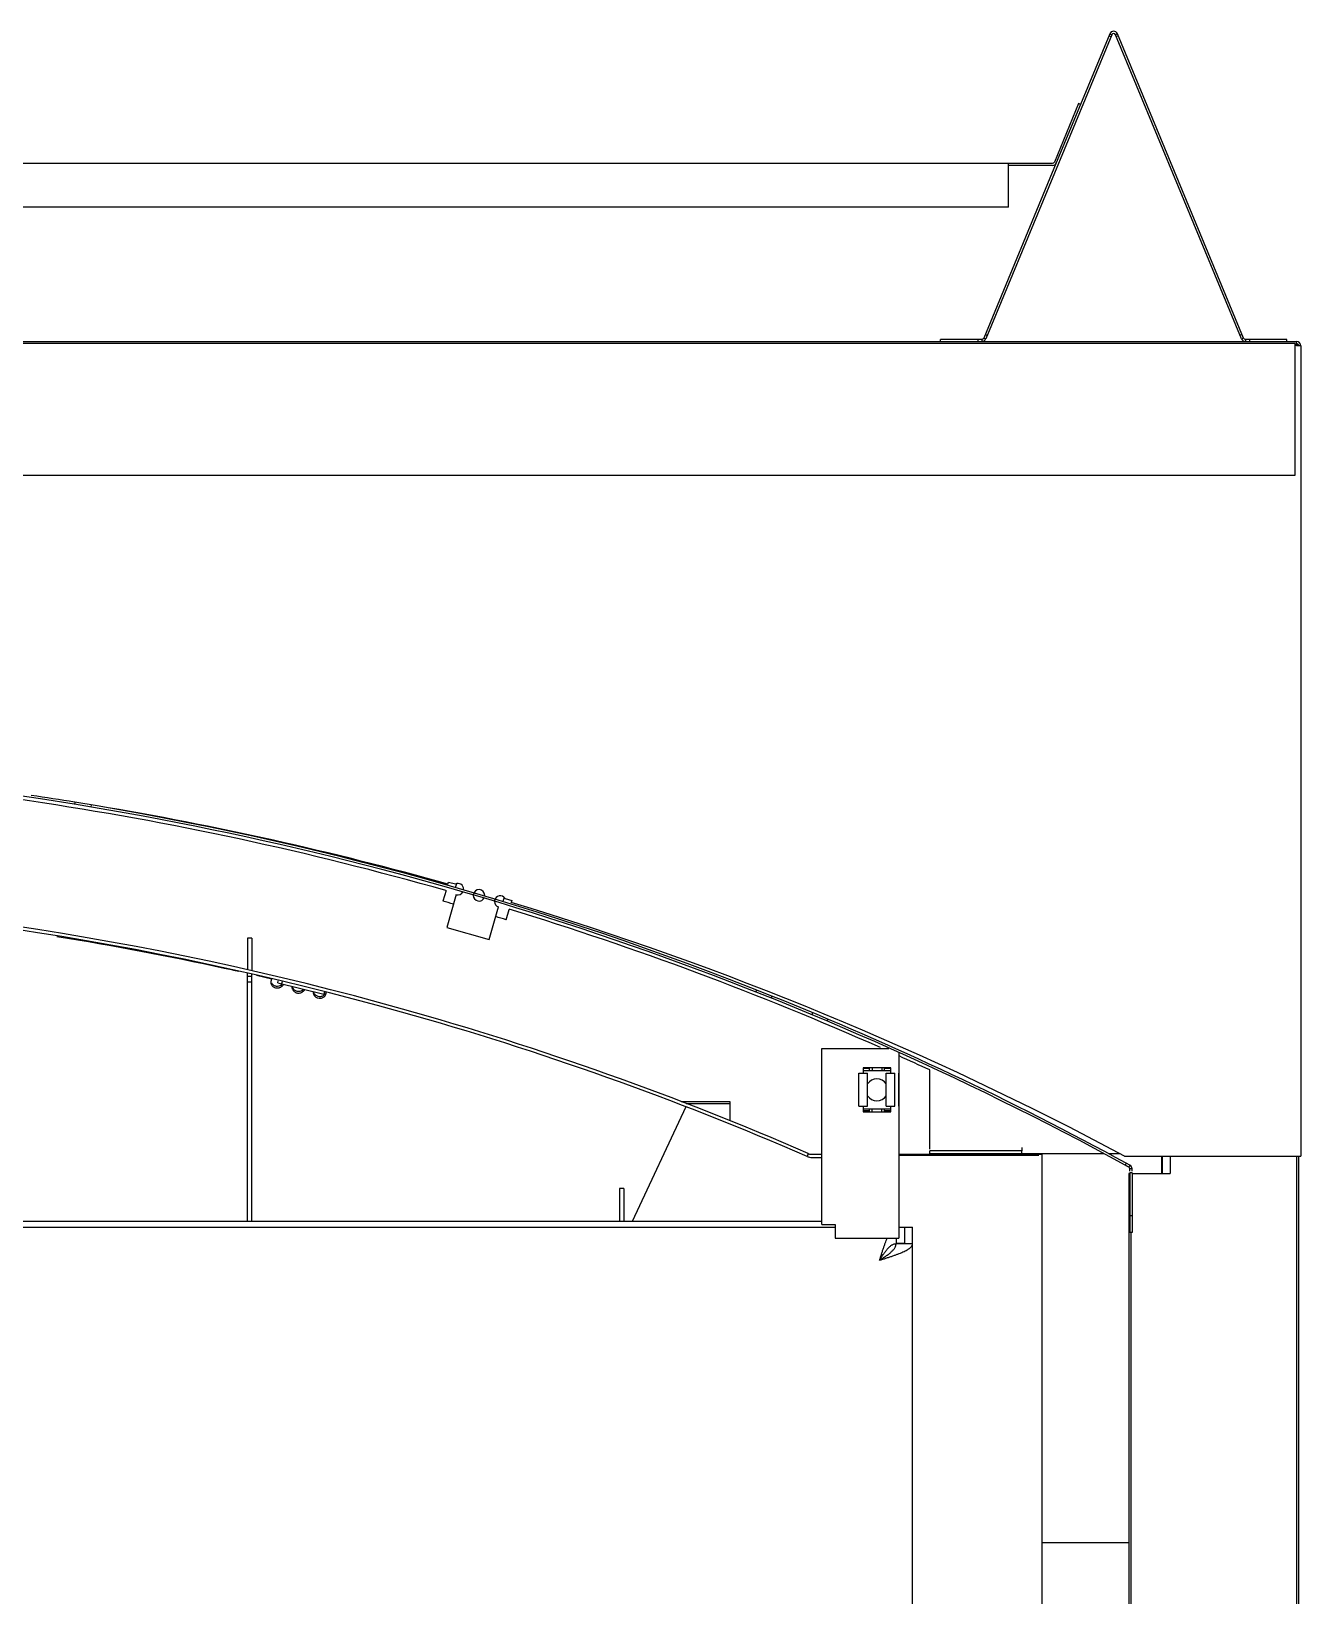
# Model space of a CAD drawing. Header units: inches. Extents: x 16 to 102.3, y 9.9 to 90.2.
# Drawn here: x 42.03 to 56.45, y 37.93 to 55.7 of the extents above; entities that cross this region are included whole.
import ezdxf

# ---------------------------------------------------------------- set-up
doc = ezdxf.new("R2010")
doc.units = ezdxf.units.IN
doc.header["$LTSCALE"] = 6.6
doc.header["$MEASUREMENT"] = 0
doc.layers.get('0').update_dxf_attribs({"linetype": 'CONTINUOUS'})

msp = doc.modelspace()

# ---------------------------------------------------------------- linework, layer by layer
at = {"color": 3, "linetype": 'CONTINUOUS'}
for p, q in [((54.3, 55.664), (52.869, 52.208)), ((55.776, 52.208), (54.345, 55.664)), ((53.946, 54.872), (53.671, 54.208)), ((53.627, 54.179), (53.127, 54.179)), ((16.615, 52.179), (56.399, 52.179)), ((56.399, 52.131), (56.399, 52.179)), ((56.447, 52.131), (56.399, 52.131)), ((56.447, 52.131), (56.447, 42.922)), ((46.76, 46.014), (46.766, 46.037)), ((46.766, 46.037), (46.844, 46.015)), ((46.738, 45.94), (46.702, 45.82)), ((46.855, 45.894), (46.747, 45.522)), ((46.847, 45.975), (46.86, 46.02)), ((47.398, 45.863), (47.384, 45.816)), ((47.227, 45.383), (47.335, 45.754)), ((47.409, 45.85), (47.487, 45.828)), ((47.422, 45.607), (47.457, 45.727)), ((47.487, 45.828), (47.48, 45.805)), ((46.747, 45.522), (47.227, 45.383)), ((44.531, 45.399), (44.531, 45.029)), ((44.531, 42.179), (44.531, 44.992)), ((51.008, 42.147), (51.008, 44.147)), ((51.008, 44.147), (51.769, 44.147)), ((51.883, 44.097), (51.883, 41.991)), ((51.79, 43.927), (51.477, 43.927)), ((51.477, 43.927), (51.477, 43.864)), ((51.79, 43.864), (51.79, 43.927)), ((52.233, 43.003), (52.233, 43.902)), ((49.41, 43.542), (49.962, 43.542)), ((51.477, 43.489), (51.477, 43.427)), ((51.477, 43.427), (51.79, 43.427)), ((51.79, 43.427), (51.79, 43.489)), ((53.281, 43.021), (53.281, 42.985)), ((50.854, 42.953), (50.869, 42.947)), ((50.883, 42.944), (51.008, 42.944)), ((51.883, 42.944), (53.507, 42.945)), ((53.471, 42.929), (51.883, 42.929)), ((53.281, 42.985), (52.233, 42.985)), ((54.212, 42.949), (53.281, 42.949)), ((53.507, 42.909), (53.507, 20.95)), ((54.395, 42.949), (54.263, 42.949)), ((54.447, 42.922), (56.447, 42.922)), ((54.506, 42.82), (54.466, 42.843)), ((54.964, 42.922), (54.964, 42.726)), ((56.402, 11.486), (56.402, 42.922)), ((56.427, 23.949), (56.427, 42.922)), ((54.531, 42.754), (54.531, 42.778)), ((54.531, 42.732), (54.532, 42.057)), ((54.538, 42.726), (54.964, 42.726)), ((48.757, 42.554), (48.757, 42.179)), ((51.008, 42.147), (51.158, 42.147)), ((51.158, 42.147), (51.158, 41.991)), ((21.857, 42.116), (51.158, 42.116)), ((51.158, 41.991), (51.883, 41.991)), ((51.883, 42.116), (52.039, 42.116)), ((52.039, 19.429), (52.039, 42.116)), ((54.518, 42.057), (54.518, 16.204)), ((51.945, 41.929), (51.851, 41.929)), ((53.507, 38.535), (54.494, 38.535))]:
    msp.add_line(p, q, dxfattribs=at)
at = {"color": 7, "linetype": 'CONTINUOUS'}
for p, q in [((54.278, 55.673), (53.946, 54.872)), ((54.269, 55.651), (54.291, 55.642)), ((54.278, 55.673), (54.3, 55.664)), ((54.367, 55.673), (54.345, 55.664)), ((54.376, 55.651), (54.354, 55.642)), ((55.798, 52.218), (54.367, 55.673)), ((53.924, 54.881), (53.649, 54.217)), ((53.946, 54.872), (53.924, 54.881)), ((19.445, 54.203), (53.627, 54.203)), ((53.671, 54.208), (52.847, 52.218)), ((53.127, 53.703), (53.127, 54.203)), ((53.127, 53.703), (19.945, 53.703)), ((52.864, 52.259), (52.886, 52.249)), ((55.781, 52.259), (55.759, 52.249)), ((56.382, 52.155), (16.632, 52.155)), ((52.357, 52.179), (52.357, 52.203)), ((52.824, 52.203), (52.357, 52.203)), ((52.78, 52.203), (52.78, 52.179)), ((52.824, 52.203), (52.824, 52.179)), ((52.847, 52.218), (52.869, 52.208)), ((55.798, 52.218), (55.776, 52.208)), ((55.82, 52.203), (55.82, 52.179)), ((56.288, 52.203), (55.82, 52.203)), ((55.865, 52.203), (55.865, 52.179)), ((56.288, 52.179), (56.288, 52.203)), ((56.382, 52.155), (56.382, 50.655)), ((56.382, 50.655), (16.632, 50.655)), ((42.521, 46.944), (42.517, 46.92)), ((42.706, 46.913), (42.702, 46.89)), ((44.483, 45.399), (44.483, 45.04)), ((44.531, 45.399), (44.483, 45.399)), ((44.483, 42.179), (44.483, 45.003)), ((44.586, 44.978), (44.759, 44.936)), ((44.531, 44.964), (44.483, 44.964)), ((44.531, 44.899), (44.483, 44.899)), ((44.826, 44.891), (44.831, 44.914)), ((44.826, 44.891), (45.352, 44.763)), ((44.875, 44.904), (44.869, 44.88)), ((44.87, 44.851), (44.87, 44.871)), ((44.987, 44.841), (44.988, 44.835)), ((45.112, 44.792), (45.112, 44.812)), ((50.265, 44.811), (50.256, 44.789)), ((45.229, 44.782), (45.229, 44.776)), ((45.358, 44.789), (45.352, 44.763)), ((45.378, 44.783), (45.378, 44.786)), ((50.439, 44.742), (50.43, 44.719)), ((50.902, 44.553), (50.893, 44.53)), ((51.075, 44.48), (51.066, 44.458)), ((51.548, 43.917), (51.477, 43.917)), ((51.548, 43.897), (51.548, 43.927)), ((51.578, 43.927), (51.578, 43.897)), ((51.688, 43.927), (51.688, 43.897)), ((51.718, 43.897), (51.718, 43.927)), ((51.79, 43.917), (51.718, 43.917)), ((51.428, 43.864), (51.528, 43.864)), ((51.428, 43.489), (51.428, 43.864)), ((51.477, 43.896), (51.79, 43.896)), ((51.528, 43.489), (51.528, 43.864)), ((51.548, 43.897), (51.578, 43.897)), ((51.688, 43.897), (51.718, 43.897)), ((51.738, 43.864), (51.838, 43.864)), ((51.738, 43.489), (51.738, 43.864)), ((51.838, 43.489), (51.838, 43.864)), ((51.883, 43.864), (51.883, 43.864)), ((51.883, 43.489), (51.883, 43.864)), ((49.462, 43.484), (48.853, 42.179)), ((49.466, 43.522), (49.962, 43.522)), ((49.962, 43.542), (49.962, 43.326)), ((51.428, 43.489), (51.528, 43.489)), ((51.79, 43.458), (51.477, 43.458)), ((51.548, 43.437), (51.477, 43.437)), ((51.578, 43.457), (51.548, 43.457)), ((51.548, 43.427), (51.548, 43.457)), ((51.578, 43.427), (51.578, 43.457)), ((51.718, 43.457), (51.688, 43.457)), ((51.688, 43.427), (51.688, 43.457)), ((51.718, 43.427), (51.718, 43.457)), ((51.79, 43.437), (51.718, 43.437)), ((51.738, 43.489), (51.838, 43.489)), ((51.883, 43.489), (51.883, 43.489)), ((50.854, 42.953), (50.84, 42.92)), ((50.84, 42.92), (50.854, 42.914)), ((50.883, 42.908), (51.008, 42.908)), ((52.233, 42.949), (52.233, 42.985)), ((53.281, 42.949), (52.233, 42.949)), ((53.281, 42.949), (53.281, 42.985)), ((53.507, 42.945), (53.507, 42.909)), ((54.466, 42.843), (54.454, 42.821)), ((54.866, 42.922), (54.866, 42.726)), ((54.878, 42.726), (54.878, 42.922)), ((56.403, 24.461), (56.403, 42.922)), ((54.474, 42.81), (54.454, 42.821)), ((54.495, 42.799), (54.474, 42.81)), ((54.507, 42.726), (54.494, 42.726)), ((54.494, 42.726), (54.494, 16.204)), ((54.506, 42.82), (54.495, 42.799)), ((54.531, 42.778), (54.507, 42.778)), ((54.507, 42.754), (54.507, 42.778)), ((54.531, 42.732), (54.507, 42.732)), ((54.507, 42.732), (54.508, 42.057)), ((48.709, 42.554), (48.709, 42.179)), ((48.757, 42.554), (48.709, 42.554)), ((51.008, 42.179), (37.257, 42.179)), ((54.532, 42.244), (54.508, 42.244)), ((51.851, 41.991), (51.851, 41.928)), ((51.945, 42.116), (51.945, 41.929)), ((54.532, 42.057), (54.508, 42.057)), ((52.039, 41.928), (51.851, 41.928))]:
    msp.add_line(p, q, dxfattribs=at)
for centre, radius, start, end in [((54.322, 55.655), 0.048, 22.5, 157.5), ((53.627, 54.227), 0.024, 269.999, 337.5), ((52.824, 52.227), 0.024, 270, 337.5), ((55.82, 52.227), 0.024, 202.5, 270), ((56.399, 52.131), 0.024, 0, 90), ((36.507, 9.985), 37.421, 80.7609, 118.6592), ((36.507, 9.985), 37.421, 61.3408, 80.7584), ((51.633, 43.677), 0.125, 32.6011, 147.3989), ((51.633, 43.677), 0.125, 212.6011, 327.3989), ((50.883, 42.98), 0.072, 246.4891, 270.0239), ((54.483, 42.778), 0.024, 0.0435, 61.2698)]:
    msp.add_arc(centre, radius, start, end, dxfattribs=at)
at = {"color": 3, "linetype": 'CONTINUOUS'}
for centre, radius, start, end in [((54.322, 55.655), 0.024, 22.5, 157.5), ((53.627, 54.227), 0.048, 269.999, 337.5), ((52.824, 52.227), 0.048, 270, 337.5), ((55.82, 52.227), 0.048, 202.5, 270), ((56.399, 52.131), 0.048, 0, 90), ((36.507, 9.924), 37.441, 74.1427, 88.9642), ((36.507, 9.985), 37.445, 80.7615, 81.5233), ((36.507, 9.985), 37.445, 68.1569, 80.7584), ((36.507, 9.423), 38, 74.3476, 80.5073), ((46.873, 45.956), 0.065, 0, 116.1817), ((46.873, 45.956), 0.065, 253.7822, 334.4134), ((47.113, 45.886), 0.065, 180, 337.0288), ((47.113, 45.886), 0.065, 0, 171.8718), ((47.353, 45.817), 0.065, 31.3827, 169.2572), ((36.507, 9.924), 37.316, 73.9515, 74.1447), ((47.353, 45.817), 0.065, 180, 253.7822), ((36.507, 9.924), 37.441, 66.1043, 72.9949), ((36.507, 9.423), 38, 61.829, 73.2168), ((36.507, 9.924), 37.316, 72.9931, 73.1838), ((36.507, 9.985), 37.445, 61.3408, 68.1567), ((36.507, 9.924), 37.441, 65.1639, 65.7492), ((50.883, 42.98), 0.036, 246.4891, 270.0239), ((54.483, 42.778), 0.048, 0.0435, 61.2698)]:
    msp.add_arc(centre, radius, start, end, dxfattribs=at)
at = {"color": 7, "linetype": 'CONTINUOUS'}
for points, knots in [([(56.423, 52.131), (56.422, 52.132), (56.421, 52.135), (56.418, 52.139), (56.415, 52.143), (56.413, 52.146), (56.41, 52.149), (56.408, 52.152), (56.405, 52.153), (56.402, 52.155), (56.4, 52.155), (56.399, 52.155)], [0, 0, 0, 0, 0.140936, 0.278848, 0.410887, 0.534576, 0.648024, 0.75021, 0.841349, 0.923333, 1, 1, 1, 1]), ([(50.84, 42.92), (49.344, 43.57), (44.959, 45.131), (40.33, 45.822), (37.319, 45.89)], [0, 0, 0, 0, 0.351293, 1, 1, 1, 1]), ([(44.748, 44.9), (44.748, 44.89), (44.753, 44.869), (44.776, 44.845), (44.807, 44.832), (44.83, 44.833), (44.841, 44.836)], [0, 0, 0, 0, 0.238612, 0.484503, 0.740535, 1, 1, 1, 1]), ([(44.87, 44.851), (44.875, 44.853), (44.881, 44.858), (44.887, 44.864), (44.889, 44.869), (44.889, 44.87)], [0, 0, 0, 0, 0.51768, 0.905309, 1, 1, 1, 1]), ([(44.992, 44.847), (44.99, 44.846), (44.988, 44.844), (44.987, 44.842), (44.987, 44.841)], [0, 0, 0, 0, 0.56631, 1, 1, 1, 1]), ([(44.988, 44.835), (44.988, 44.833), (44.989, 44.83), (44.99, 44.826), (44.992, 44.823), (44.993, 44.821)], [0, 0, 0, 0, 0.298546, 0.633364, 1, 1, 1, 1]), ([(45.112, 44.792), (45.116, 44.794), (45.123, 44.799), (45.129, 44.806), (45.131, 44.81), (45.131, 44.811)], [0, 0, 0, 0, 0.51768, 0.905309, 1, 1, 1, 1]), ([(45.233, 44.788), (45.232, 44.788), (45.23, 44.786), (45.229, 44.783), (45.229, 44.782)], [0, 0, 0, 0, 0.56631, 1, 1, 1, 1]), ([(45.229, 44.776), (45.229, 44.775), (45.23, 44.772), (45.232, 44.767), (45.233, 44.764), (45.234, 44.762)], [0, 0, 0, 0, 0.298546, 0.633364, 1, 1, 1, 1]), ([(45.252, 44.736), (45.26, 44.729), (45.281, 44.717), (45.315, 44.715), (45.338, 44.723), (45.347, 44.729)], [0, 0, 0, 0, 0.328875, 0.666283, 1, 1, 1, 1]), ([(45.347, 44.729), (45.356, 44.735), (45.366, 44.744), (45.371, 44.756), (45.372, 44.757)], [0, 0, 0, 0, 0.856446, 1, 1, 1, 1]), ([(51.663, 41.74), (51.667, 41.746), (51.675, 41.759), (51.686, 41.777), (51.698, 41.795), (51.71, 41.812), (51.721, 41.829), (51.733, 41.845), (51.745, 41.859), (51.757, 41.873), (51.768, 41.885), (51.78, 41.897), (51.792, 41.906), (51.804, 41.914), (51.815, 41.92), (51.827, 41.925), (51.839, 41.928), (51.847, 41.928), (51.851, 41.928)], [0, 0, 0, 0, 0.07944, 0.158355, 0.236204, 0.312471, 0.386636, 0.458284, 0.527026, 0.592541, 0.654594, 0.713069, 0.767972, 0.819442, 0.86765, 0.913307, 0.957127, 1, 1, 1, 1]), ([(51.663, 41.74), (51.669, 41.744), (51.681, 41.752), (51.699, 41.764), (51.717, 41.775), (51.735, 41.787), (51.751, 41.799), (51.767, 41.811), (51.782, 41.822), (51.796, 41.834), (51.808, 41.846), (51.819, 41.857), (51.829, 41.869), (51.837, 41.881), (51.843, 41.893), (51.847, 41.905), (51.85, 41.916), (51.851, 41.924), (51.851, 41.928)], [0, 0, 0, 0, 0.07944, 0.158355, 0.236204, 0.312471, 0.386636, 0.458284, 0.527026, 0.592541, 0.654594, 0.713069, 0.767972, 0.819442, 0.86765, 0.913307, 0.957127, 1, 1, 1, 1])]:
    msp.add_open_spline(points, degree=3, knots=knots, dxfattribs=at)
at = {"color": 3, "linetype": 'CONTINUOUS'}
for points, knots in [([(56.423, 52.131), (56.422, 52.134), (56.421, 52.138), (56.419, 52.143), (56.419, 52.145)], [0, 0, 0, 0, 0.59952, 1, 1, 1, 1]), ([(50.854, 42.953), (49.357, 43.604), (44.968, 45.166), (40.334, 45.858), (37.32, 45.926)], [0, 0, 0, 0, 0.351293, 1, 1, 1, 1]), ([(44.756, 44.891), (44.761, 44.881), (44.776, 44.865), (44.797, 44.857), (44.808, 44.855)], [0, 0, 0, 0, 0.489897, 1, 1, 1, 1]), ([(44.808, 44.855), (44.819, 44.853), (44.831, 44.854), (44.842, 44.857), (44.843, 44.857)], [0, 0, 0, 0, 0.955277, 1, 1, 1, 1]), ([(45.043, 44.798), (45.055, 44.795), (45.069, 44.795), (45.081, 44.797), (45.082, 44.798)], [0, 0, 0, 0, 0.947425, 1, 1, 1, 1]), ([(45.281, 44.74), (45.292, 44.737), (45.315, 44.735), (45.338, 44.743), (45.347, 44.749)], [0, 0, 0, 0, 0.502751, 1, 1, 1, 1]), ([(51.663, 41.74), (51.667, 41.753), (51.675, 41.777), (51.686, 41.813), (51.698, 41.849), (51.71, 41.884), (51.721, 41.917), (51.733, 41.949), (51.743, 41.973), (51.748, 41.987), (51.75, 41.991)], [0, 0, 0, 0, 0.145752, 0.290262, 0.432262, 0.570516, 0.70378, 0.830989, 0.951112, 1, 1, 1, 1]), ([(51.663, 41.74), (51.675, 41.744), (51.7, 41.752), (51.736, 41.764), (51.772, 41.775), (51.806, 41.787), (51.84, 41.799), (51.871, 41.81), (51.901, 41.822), (51.928, 41.834), (51.953, 41.845), (51.972, 41.855), (51.985, 41.863), (51.994, 41.869), (52.003, 41.875), (52.01, 41.881), (52.017, 41.887), (52.023, 41.893), (52.028, 41.899), (52.032, 41.905), (52.035, 41.91), (52.037, 41.916), (52.039, 41.922), (52.039, 41.926), (52.039, 41.928)], [0, 0, 0, 0, 0.089281, 0.177801, 0.264784, 0.349472, 0.431103, 0.509026, 0.582607, 0.65128, 0.714559, 0.772075, 0.798592, 0.823594, 0.847077, 0.869027, 0.889451, 0.908435, 0.926095, 0.942544, 0.95793, 0.972459, 0.986385, 1, 1, 1, 1])]:
    msp.add_open_spline(points, degree=3, knots=knots, dxfattribs=at)
at = {"color": 7, "linetype": 'CONTINUOUS'}
for points in [[(42.317, 45.42), (42.954, 45.317), (43.588, 45.197), (44.219, 45.06)], [(44.219, 45.06), (44.274, 45.048), (44.33, 45.036), (44.386, 45.023)], [(44.749, 44.913), (44.748, 44.909), (44.748, 44.905), (44.748, 44.9)], [(44.751, 44.919), (44.75, 44.917), (44.75, 44.915), (44.749, 44.913)], [(44.756, 44.931), (44.754, 44.927), (44.752, 44.923), (44.751, 44.919)], [(44.759, 44.936), (44.758, 44.934), (44.757, 44.932), (44.756, 44.931)], [(44.841, 44.836), (44.845, 44.837), (44.848, 44.838), (44.851, 44.84)], [(44.851, 44.84), (44.858, 44.842), (44.865, 44.846), (44.87, 44.851)], [(44.993, 44.821), (44.997, 44.811), (45.003, 44.801), (45.012, 44.794)], [(45.012, 44.794), (45.021, 44.786), (45.032, 44.78), (45.043, 44.777)], [(45.08, 44.777), (45.092, 44.779), (45.103, 44.785), (45.112, 44.792)], [(45.043, 44.777), (45.055, 44.774), (45.068, 44.774), (45.08, 44.777)], [(45.234, 44.762), (45.238, 44.753), (45.244, 44.743), (45.252, 44.736)], [(45.372, 44.757), (45.376, 44.765), (45.378, 44.774), (45.378, 44.783)]]:
    msp.add_open_spline(points, degree=3, dxfattribs=at)
at = {"color": 3, "linetype": 'CONTINUOUS'}
for points in [[(44.843, 44.857), (44.85, 44.859), (44.857, 44.862), (44.863, 44.866)], [(44.863, 44.866), (44.866, 44.867), (44.868, 44.869), (44.87, 44.871)], [(44.993, 44.841), (44.997, 44.831), (45.003, 44.821), (45.012, 44.814)], [(45.012, 44.814), (45.021, 44.806), (45.032, 44.801), (45.043, 44.798)], [(45.082, 44.798), (45.09, 44.8), (45.098, 44.803), (45.105, 44.807)], [(45.105, 44.807), (45.107, 44.809), (45.11, 44.811), (45.112, 44.812)], [(45.234, 44.783), (45.238, 44.773), (45.244, 44.764), (45.252, 44.757)], [(45.252, 44.757), (45.26, 44.749), (45.27, 44.743), (45.281, 44.74)], [(45.347, 44.749), (45.356, 44.755), (45.364, 44.763), (45.37, 44.773)]]:
    msp.add_open_spline(points, degree=3, dxfattribs=at)

doc.saveas('drawing.dxf')
